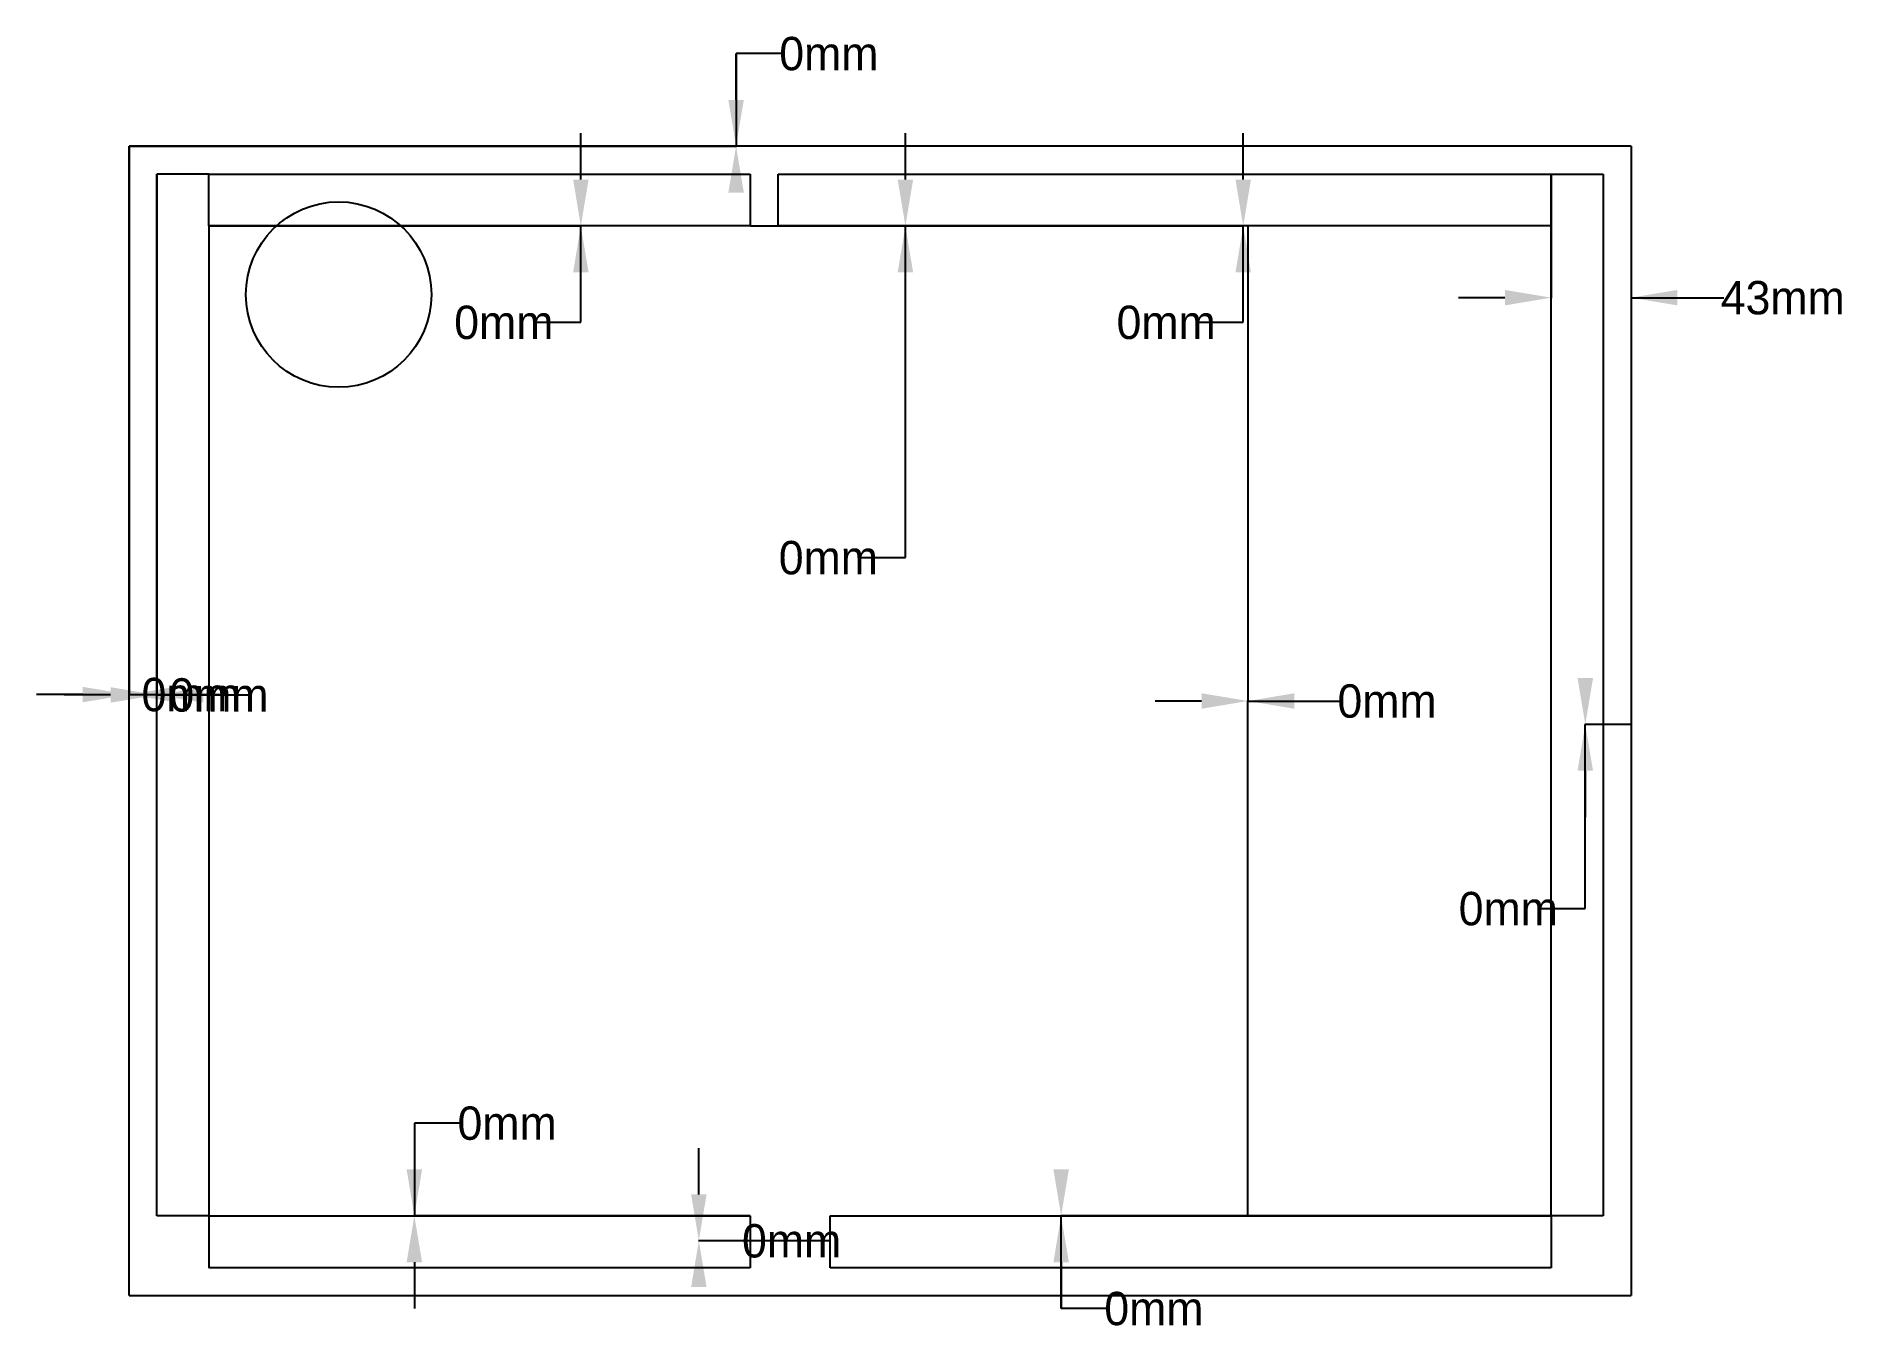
# Model space of a CAD drawing. Extents: x -50 to 931, y -22 to 679.
import ezdxf

# ---------------------------------------------------------------- set-up
doc = ezdxf.new("R2010")
doc.units = 0
doc.layers.get('0').update_dxf_attribs({"linetype": 'CONTINUOUS'})
doc.layers.get('DEFPOINTS').update_dxf_attribs({"linetype": 'CONTINUOUS'})
doc.styles.add('SPACECLAIM_ASME_CB', font='SpaceClaim ASME.ttf')
doc.dimstyles.new('SPACECLAIM_ASME_CB', dxfattribs={"dimtxt": 0.18, "dimasz": 0.18, "dimexe": 0.18, "dimexo": 0.0625, "dimgap": 0.09, "dimtad": 0, "dimtih": 1, "dimtoh": 1, "dimzin": 0, "dimcen": 0.09, "dimazin": 3, "dimtfac": 1, "dimtofl": 0, "dimtmove": 0, "dimatfit": 3})

# ---------------------------------------------------------------- blocks, each defined once
blk = doc.blocks.new('*D1')
at = {"color": 7}
for p, q in [((0, 619.94), (0, 324.03)), ((-25, 324.21), (-50, 324.21)), ((0, 0.06), (0, 324.39)), ((0, 324.21), (50, 324.21)), ((25, 324.21), (50, 324.21))]:
    blk.add_line(p, q, dxfattribs=at)
for points in [[(-25, 320.04), (-25, 328.37), (0, 324.21)], [(25, 328.37), (25, 320.04), (0, 324.21)]]:
    blk.add_solid(points, dxfattribs=at)
at = {"layer": 'DEFPOINTS', "color": 0}
for p in [(0, 620), (0, 324.21), (0, 0)]:
    blk.add_point(p, dxfattribs=at)
at = {"color": 7, "linetype": 'CONTINUOUS', "style": 'SPACECLAIM_ASME_CB'}
blk.add_text('0mm', height=18, dxfattribs=at).set_placement((6.71, 315.21))
blk = doc.blocks.new('*D2')
at = {"color": 7}
for p, q in [((809.94, 308.1), (785.16, 308.1)), ((794.94, 308.1), (785.16, 308.1)), ((785.34, 208.74), (785.34, 308.1)), ((785.34, 283.1), (785.34, 258.1)), ((760.34, 208.74), (785.34, 208.74))]:
    blk.add_line(p, q, dxfattribs=at)
for points in [[(781.17, 333.1), (789.5, 333.1), (785.34, 308.1)], [(789.5, 283.1), (781.17, 283.1), (785.34, 308.1)]]:
    blk.add_solid(points, dxfattribs=at)
at = {"layer": 'DEFPOINTS', "color": 0}
for p in [(785.34, 308.1), (795, 308.1), (810, 308.1)]:
    blk.add_point(p, dxfattribs=at)
at = {"color": 7, "linetype": 'CONTINUOUS', "style": 'SPACECLAIM_ASME_CB'}
blk.add_text('0mm', height=18, dxfattribs=at).set_placement((717.05, 199.74))
blk = doc.blocks.new('*D3')
at = {"color": 7}
for p, q in [((603.38, 576.94), (603.38, 320.55)), ((578.38, 320.73), (553.38, 320.73)), ((603.38, 43.06), (603.38, 320.91)), ((603.38, 320.73), (653.38, 320.73)), ((628.38, 320.73), (653.38, 320.73))]:
    blk.add_line(p, q, dxfattribs=at)
for points in [[(578.38, 316.56), (578.38, 324.9), (603.38, 320.73)], [(628.38, 324.9), (628.38, 316.56), (603.38, 320.73)]]:
    blk.add_solid(points, dxfattribs=at)
at = {"layer": 'DEFPOINTS', "color": 0}
for p in [(603.38, 577), (603.38, 320.73), (603.38, 43)]:
    blk.add_point(p, dxfattribs=at)
at = {"color": 7, "linetype": 'CONTINUOUS', "style": 'SPACECLAIM_ASME_CB'}
blk.add_text('0mm', height=18, dxfattribs=at).set_placement((651.67, 311.73))
blk = doc.blocks.new('*D4')
at = {"color": 7}
for p, q in [((418.66, 602), (418.66, 627)), ((335.06, 577), (418.84, 577)), ((350.06, 577), (418.84, 577)), ((418.66, 398.07), (418.66, 577)), ((393.66, 398.07), (418.66, 398.07))]:
    blk.add_line(p, q, dxfattribs=at)
for points in [[(414.49, 602), (422.82, 602), (418.66, 577)], [(422.82, 552), (414.49, 552), (418.66, 577)]]:
    blk.add_solid(points, dxfattribs=at)
at = {"layer": 'DEFPOINTS', "color": 0}
for p in [(335, 577), (350, 577), (418.66, 577)]:
    blk.add_point(p, dxfattribs=at)
at = {"color": 7, "linetype": 'CONTINUOUS', "style": 'SPACECLAIM_ASME_CB'}
blk.add_text('0mm', height=18, dxfattribs=at).set_placement((350.37, 389.07))
blk = doc.blocks.new('*D5')
at = {"color": 7}
for p, q in [((15, 604.94), (15, 323.82)), ((-10, 324), (-35, 324)), ((15, 43.06), (15, 324.18)), ((15, 324), (65, 324)), ((40, 324), (65, 324))]:
    blk.add_line(p, q, dxfattribs=at)
for points in [[(-10, 319.83), (-10, 328.17), (15, 324)], [(40, 328.17), (40, 319.83), (15, 324)]]:
    blk.add_solid(points, dxfattribs=at)
at = {"layer": 'DEFPOINTS', "color": 0}
for p in [(15, 605), (15, 324), (15, 43)]:
    blk.add_point(p, dxfattribs=at)
at = {"color": 7, "linetype": 'CONTINUOUS', "style": 'SPACECLAIM_ASME_CB'}
blk.add_text('0mm', height=18, dxfattribs=at).set_placement((21.71, 315))
blk = doc.blocks.new('*D6')
at = {"color": 7}
for p, q in [((178.83, 93), (153.83, 93)), ((153.83, 93), (153.83, 43)), ((43.06, 43), (154.01, 43)), ((334.94, 43), (153.65, 43)), ((153.83, 18), (153.83, -7))]:
    blk.add_line(p, q, dxfattribs=at)
for points in [[(149.67, 68), (158, 68), (153.83, 43)], [(158, 18), (149.67, 18), (153.83, 43)]]:
    blk.add_solid(points, dxfattribs=at)
at = {"layer": 'DEFPOINTS', "color": 0}
for p in [(43, 43), (153.83, 43), (335, 43)]:
    blk.add_point(p, dxfattribs=at)
at = {"color": 7, "linetype": 'CONTINUOUS', "style": 'SPACECLAIM_ASME_CB'}
blk.add_text('0mm', height=18, dxfattribs=at).set_placement((177.12, 84))
blk = doc.blocks.new('*D7')
at = {"color": 7}
for p, q in [((243.63, 602), (243.63, 627)), ((43.06, 577), (243.81, 577)), ((334.94, 577), (243.45, 577)), ((243.63, 525.01), (243.63, 577)), ((218.63, 525.01), (243.63, 525.01))]:
    blk.add_line(p, q, dxfattribs=at)
for points in [[(239.47, 602), (247.8, 602), (243.63, 577)], [(247.8, 552), (239.47, 552), (243.63, 577)]]:
    blk.add_solid(points, dxfattribs=at)
at = {"layer": 'DEFPOINTS', "color": 0}
for p in [(43, 577), (243.63, 577), (335, 577)]:
    blk.add_point(p, dxfattribs=at)
at = {"color": 7, "linetype": 'CONTINUOUS', "style": 'SPACECLAIM_ASME_CB'}
blk.add_text('0mm', height=18, dxfattribs=at).set_placement((175.34, 516.01))
blk = doc.blocks.new('*D8')
at = {"color": 7}
for p, q in [((600.84, 602), (600.84, 627)), ((350.06, 577), (601.02, 577)), ((766.94, 577), (600.66, 577)), ((600.84, 525.01), (600.84, 577)), ((575.84, 525.01), (600.84, 525.01))]:
    blk.add_line(p, q, dxfattribs=at)
for points in [[(596.68, 602), (605.01, 602), (600.84, 577)], [(605.01, 552), (596.68, 552), (600.84, 577)]]:
    blk.add_solid(points, dxfattribs=at)
at = {"layer": 'DEFPOINTS', "color": 0}
for p in [(350, 577), (600.84, 577), (767, 577)]:
    blk.add_point(p, dxfattribs=at)
at = {"color": 7, "linetype": 'CONTINUOUS', "style": 'SPACECLAIM_ASME_CB'}
blk.add_text('0mm', height=18, dxfattribs=at).set_placement((532.55, 516.01))
blk = doc.blocks.new('*D9')
at = {"color": 7}
for p, q in [((378.06, 43), (502.83, 43)), ((766.94, 43), (502.47, 43)), ((502.65, -7), (502.65, 43)), ((502.65, 18), (502.65, -7)), ((527.65, -7), (502.65, -7))]:
    blk.add_line(p, q, dxfattribs=at)
for points in [[(498.48, 68), (506.81, 68), (502.65, 43)], [(506.81, 18), (498.48, 18), (502.65, 43)]]:
    blk.add_solid(points, dxfattribs=at)
at = {"layer": 'DEFPOINTS', "color": 0}
for p in [(378, 43), (594.23, 43), (767, 43)]:
    blk.add_point(p, dxfattribs=at)
at = {"color": 7, "linetype": 'CONTINUOUS', "style": 'SPACECLAIM_ASME_CB'}
blk.add_text('0mm', height=18, dxfattribs=at).set_placement((525.94, -16))
blk = doc.blocks.new('*D10')
at = {"color": 7}
for p, q in [((307.26, 54.53), (307.26, 79.53)), ((334.94, 29.53), (307.08, 29.53)), ((377.94, 29.53), (307.08, 29.53)), ((332.26, 29.53), (307.26, 29.53)), ((307.26, 29.53), (307.26, 29.53))]:
    blk.add_line(p, q, dxfattribs=at)
for points in [[(303.1, 54.53), (311.43, 54.53), (307.26, 29.53)], [(311.43, 4.53), (303.1, 4.53), (307.26, 29.53)]]:
    blk.add_solid(points, dxfattribs=at)
at = {"layer": 'DEFPOINTS', "color": 0}
for p in [(307.26, 29.53), (335, 29.53), (378, 29.53)]:
    blk.add_point(p, dxfattribs=at)
at = {"color": 7, "linetype": 'CONTINUOUS', "style": 'SPACECLAIM_ASME_CB'}
blk.add_text('0mm', height=18, dxfattribs=at).set_placement((330.55, 20.53))
blk = doc.blocks.new('*D11')
at = {"color": 7}
for p, q in [((810, 619.94), (810, 538.13)), ((767, 604.94), (767, 538.13)), ((742, 538.31), (717, 538.31)), ((810, 538.31), (860, 538.31)), ((835, 538.31), (860, 538.31))]:
    blk.add_line(p, q, dxfattribs=at)
for points in [[(742, 534.15), (742, 542.48), (767, 538.31)], [(835, 542.48), (835, 534.15), (810, 538.31)]]:
    blk.add_solid(points, dxfattribs=at)
at = {"layer": 'DEFPOINTS', "color": 0}
for p in [(810, 620), (767, 605), (810, 538.31)]:
    blk.add_point(p, dxfattribs=at)
at = {"color": 7, "linetype": 'CONTINUOUS', "style": 'SPACECLAIM_ASME_CB'}
blk.add_text('43mm', height=18, dxfattribs=at).set_placement((858.38, 529.31))
blk = doc.blocks.new('*D12')
at = {"color": 7}
for p, q in [((352.35, 670), (327.35, 670)), ((327.35, 670), (327.35, 620)), ((327.35, 645), (327.35, 670)), ((0.06, 620), (327.53, 620)), ((809.94, 620), (327.17, 620))]:
    blk.add_line(p, q, dxfattribs=at)
for points in [[(323.18, 645), (331.52, 645), (327.35, 620)], [(331.52, 595), (323.18, 595), (327.35, 620)]]:
    blk.add_solid(points, dxfattribs=at)
at = {"layer": 'DEFPOINTS', "color": 0}
for p in [(0, 620), (327.35, 620), (810, 620)]:
    blk.add_point(p, dxfattribs=at)
at = {"color": 7, "linetype": 'CONTINUOUS', "style": 'SPACECLAIM_ASME_CB'}
blk.add_text('0mm', height=18, dxfattribs=at).set_placement((350.64, 661))

msp = doc.modelspace()

# ---------------------------------------------------------------- linework, layer by layer
for p, q in [((0, 0), (0, 620)), ((810, 620), (0, 620)), ((810, 620), (810, 0)), ((0, 0), (810, 0))]:
    msp.add_line(p, q)
at = {"color": 7}
for p, q in [((15, 577), (15, 605)), ((43, 605), (15, 605)), ((43, 605), (335, 605)), ((43, 577), (43, 605)), ((335, 605), (335, 577)), ((350, 605), (767, 605)), ((350, 577), (350, 605)), ((767, 605), (795, 605)), ((767, 577), (767, 605)), ((795, 605), (795, 577)), ((15, 43), (15, 577)), ((335, 577), (43, 577)), ((43, 577), (43, 43)), ((767, 577), (350, 577)), ((767, 43), (767, 577)), ((795, 577), (795, 43)), ((43, 43), (15, 43)), ((43, 43), (335, 43)), ((43, 43), (43, 15)), ((335, 43), (335, 15)), ((378, 43), (767, 43)), ((378, 15), (378, 43)), ((795, 43), (767, 43)), ((767, 43), (767, 15)), ((335, 15), (43, 15)), ((767, 15), (378, 15))]:
    msp.add_line(p, q, dxfattribs=at)
msp.add_circle((113, 540), 50)

# ---------------------------------------------------------------- dimensions: what is measured, and where the dimension line sits
for base, p1, p2, angle, picture, middle in [((327.3497729905, 620), (0, 620), (810, 620), 90, '*D12', (373.1397729905, 670)), ((243.6322326174, 577), (43, 577), (335, 577), 90, '*D7', (197.8422326174, 525.0072374786)), ((418.6567387522, 577), (335, 577), (350, 577), 90, '*D4', (372.8667387522, 398.0667898387)), ((600.843, 577), (350, 577), (767, 577), 90, '*D8', (555.053, 525.0072374786)), ((810, 538.3137), (767, 605), (810, 620), 180, '*D11', (887.135, 538.3137)), ((785.3378983858, 308.0967668842), (810, 308.0967668842), (795, 308.0967668842), 270, '*D2', (739.5478983858, 208.7412113842)), ((153.831903078, 43), (43, 43), (335, 43), 90, '*D6', (199.621903078, 93)), ((307.263, 29.5269922208), (335, 29.5269922208), (378, 29.5269922208), 90, '*D10', (353.053, 29.5269922208)), ((502.6473133637, 43), (767, 43), (378, 43), 270, '*D9', (548.4373133637, -7))]:
    dim = msp.add_linear_dim(base=base, p1=p1, p2=p2, angle=angle, text='{\\fSpaceClaim ASME CB|b0|i0;<>}', dimstyle='SPACECLAIM_ASME_CB', override={"dimtxt": 18, "dimasz": 25, "dimtad": 0, "dimtih": 1, "dimtoh": 1, "dimdec": 3, "dimlfac": 1, "dimzin": 8, "dimdsep": 44, "dimlunit": 2, "dimpost": 'mm', "dimsah": 1, "dimclrd": 7, "dimclre": 7, "dimclrt": 7, "dimadec": 1, "dimtdec": 3, "dimtix": 1, "dimtzin": 8}, dxfattribs=at)
    dim.commit()
    dim.dimension.update_dxf_attribs({"geometry": picture, "text_midpoint": middle, "dimtype": 160})
for base, p1, p2, picture, middle in [((0, 324.2058929549), (0, 620), (0, 0), '*D1', (29.21, 324.2058929549)), ((15, 324), (15, 605), (15, 43), '*D5', (44.21, 324)), ((603.3814249538, 320.7290421692), (603.3814249538, 577), (603.3814249538, 43), '*D3', (674.1714249538, 320.7290421692))]:
    dim = msp.add_linear_dim(base=base, p1=p1, p2=p2, text='{\\fSpaceClaim ASME CB|b0|i0;<>}', dimstyle='SPACECLAIM_ASME_CB', override={"dimtxt": 18, "dimasz": 25, "dimtad": 0, "dimtih": 1, "dimtoh": 1, "dimdec": 3, "dimlfac": 1, "dimzin": 8, "dimdsep": 44, "dimlunit": 2, "dimpost": 'mm', "dimsah": 1, "dimclrd": 7, "dimclre": 7, "dimclrt": 7, "dimadec": 1, "dimtdec": 3, "dimtix": 1, "dimtzin": 8}, dxfattribs=at)
    dim.commit()
    dim.dimension.update_dxf_attribs({"geometry": picture, "text_midpoint": middle, "dimtype": 160})

doc.saveas('drawing.dxf')
